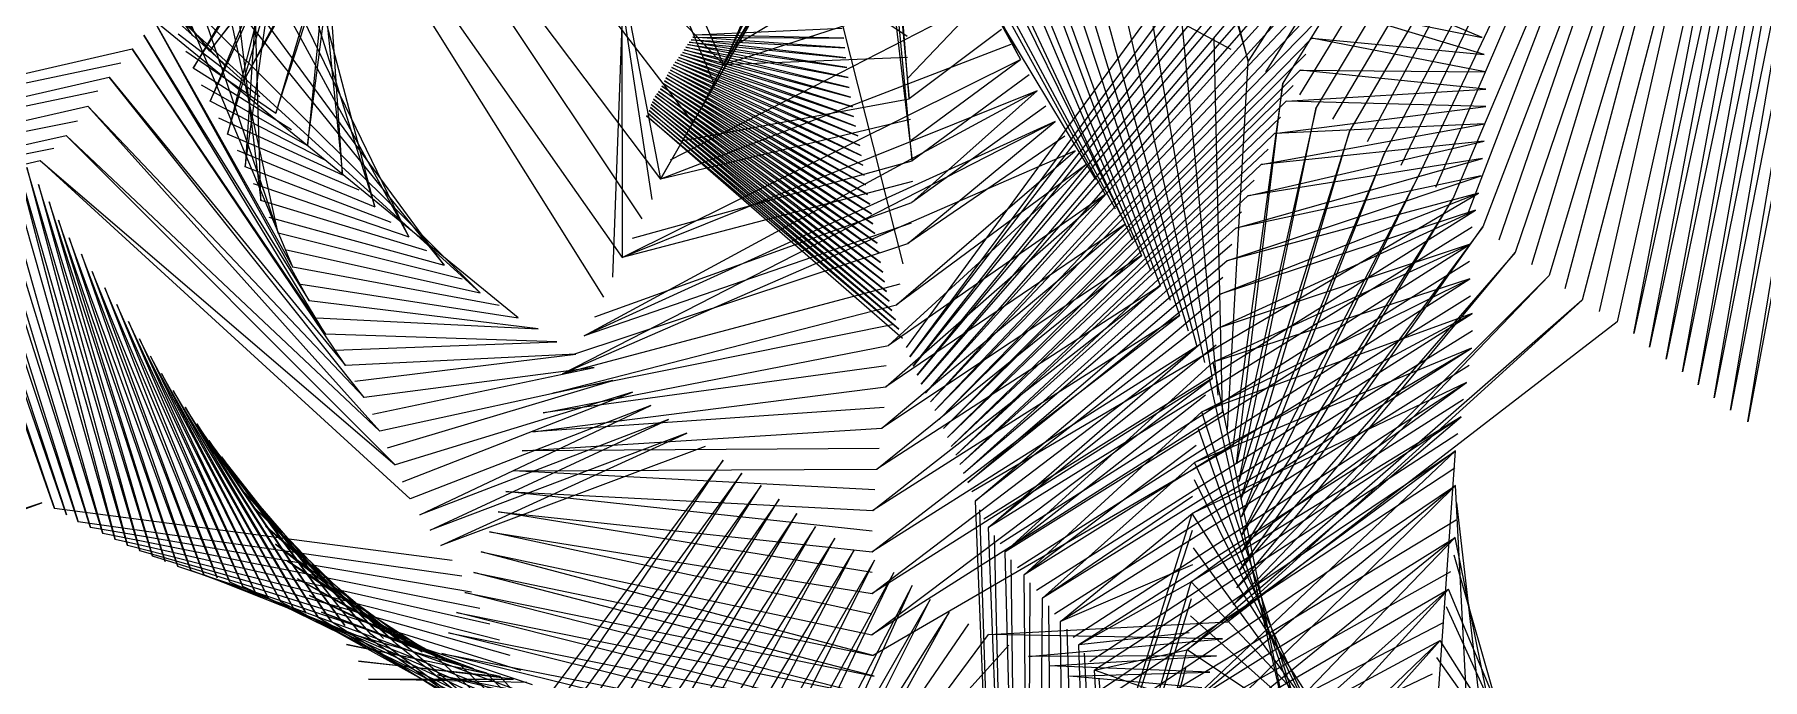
# Model space of a CAD drawing. Header units: metres. Extents: x -465 to 475, y -409 to 494.
# Drawn here: x 52.4 to 212, y -207.7 to -148.1 of the extents above; entities that cross this region are included whole.
import ezdxf

# ---------------------------------------------------------------- set-up
doc = ezdxf.new("R2010")
doc.units = ezdxf.units.M

msp = doc.modelspace()

# ---------------------------------------------------------------- linework, layer by layer
for p, q in [((164.49, -150.55, -606.22), (147.38, -85.57, -606.22)), ((143.94, -87.69, -606.22), (116.05, -150.89, -606.22)), ((145.87, -86.3, -606.22), (164.49, -150.55, -606.22)), ((114.22, -154.48, -606.22), (146.86, -88.95, -606.22)), ((90.91, -94.55, -606.22), (116.05, -150.89, -606.22)), ((115.21, -152.72, -606.22), (90.91, -94.55, -606.22)), ((98.48, -100.24, -606.22), (110.23, -161.47, -606.22)), ((109.46, -163.33, -606.22), (100.05, -101.32, -606.22)), ((106.6, -105.15, -606.22), (106.69, -168.7, -606.22)), ((105.83, -170.52, -606.22), (108.22, -106.15, -606.22)), ((190.36, -110.36, -606.22), (164.49, -150.55, -606.22)), ((166.11, -151.54, -606.22), (191.9, -110.75, -606.22)), ((193.45, -111.11, -606.22), (167.7, -152.59, -606.22)), ((169.25, -153.68, -606.22), (194.99, -111.54, -606.22)), ((79.72, -112.42, -606.22), (116.05, -150.89, -606.22)), ((133.02, -148.29, -606.22), (79.72, -112.42, -606.22)), ((113.2, -156.21, -606.22), (79.72, -112.42, -606.22)), ((132.64, -169.27, -606.22), (118.13, -111.77, -606.22)), ((196.52, -111.97, -606.22), (170.76, -154.84, -606.22)), ((172.32, -155.91, -606.22), (198.04, -112.42, -606.22)), ((199.57, -112.86, -606.22), (173.89, -156.98, -606.22)), ((175.51, -157.98, -606.22), (199.57, -112.86, -606.22)), ((68.59, -149.65, -606.22), (96.53, -114.05, -606.22)), ((68.92, -114.85, -606.22), (106.69, -168.7, -606.22)), ((105.01, -172.35, -606.22), (68.92, -114.85, -606.22)), ((74.37, -113.84, -606.22), (110.23, -161.47, -606.22)), ((108.54, -165.12, -606.22), (74.37, -113.84, -606.22)), ((201.1, -113.32, -606.22), (177.07, -159.07, -606.22)), ((178.62, -160.16, -606.22), (201.1, -113.32, -606.22)), ((202.58, -113.88, -606.22), (180.2, -161.21, -606.22)), ((181.82, -162.19, -606.22), (202.58, -113.88, -606.22)), ((204.03, -114.55, -606.22), (183.38, -163.28, -606.22)), ((184.82, -164.52, -606.22), (204.03, -114.55, -606.22)), ((95.09, -114.91, -606.22), (68.59, -149.65, -606.22)), ((150.43, -161.49, -606.22), (122.61, -115.28, -606.22)), ((205.48, -115.21, -606.22), (186.17, -165.85, -606.22)), ((187.65, -167.05, -606.22), (205.48, -115.21, -606.22)), ((206.9, -115.92, -606.22), (189.14, -168.22, -606.22)), ((190.67, -169.35, -606.22), (206.9, -115.92, -606.22)), ((71.74, -152.41, -606.22), (91.03, -117.86, -606.22)), ((208.35, -116.58, -606.22), (192.27, -170.37, -606.22)), ((193.77, -171.54, -606.22), (208.35, -116.58, -606.22)), ((209.76, -117.33, -606.22), (195.33, -172.62, -606.22)), ((196.92, -173.67, -606.22), (209.76, -117.33, -606.22)), ((89.66, -118.82, -606.22), (71.74, -152.41, -606.22)), ((127.03, -118.88, -606.22), (151.3, -162.89, -606.22)), ((211.13, -118.13, -606.22), (198.55, -174.63, -606.22)), ((200.11, -175.72, -606.22), (211.13, -118.13, -606.22)), ((212.51, -118.92, -606.22), (200.11, -175.72, -606.22)), ((201.55, -176.96, -606.22), (212.51, -118.92, -606.22)), ((152.25, -164.22, -606.22), (128.51, -120.06, -606.22)), ((213.84, -119.8, -606.22), (201.55, -176.96, -606.22)), ((203.07, -178.09, -606.22), (213.84, -119.8, -606.22)), ((215.12, -120.74, -606.22), (203.07, -178.09, -606.22)), ((204.59, -179.24, -606.22), (215.12, -120.74, -606.22)), ((67.07, -151.22, -606.22), (85.63, -121.81, -606.22)), ((74.71, -155.37, -606.22), (85.63, -121.81, -606.22)), ((131.71, -122.1, -606.22), (153.12, -165.61, -606.22)), ((216.39, -121.7, -606.22), (204.59, -179.24, -606.22)), ((206.04, -180.46, -606.22), (216.39, -121.7, -606.22)), ((217.71, -122.59, -606.22), (206.04, -180.46, -606.22)), ((207.52, -181.65, -606.22), (217.71, -122.59, -606.22)), ((83.09, -123.99, -606.22), (67.07, -151.22, -606.22)), ((84.37, -122.92, -606.22), (74.71, -155.37, -606.22)), ((116.05, -150.89, -606.22), (131.75, -124.2, -606.22)), ((153.85, -167.08, -606.22), (133.26, -123.2, -606.22)), ((219.05, -123.46, -606.22), (207.52, -181.65, -606.22)), ((209.04, -182.79, -606.22), (219.05, -123.46, -606.22)), ((220.38, -124.32, -606.22), (209.04, -182.79, -606.22)), ((210.61, -183.86, -606.22), (220.38, -124.32, -606.22)), ((68.66, -154.26, -606.22), (81.88, -125.15, -606.22)), ((77.65, -158.36, -606.22), (81.88, -125.15, -606.22)), ((110.23, -161.47, -606.22), (130.98, -125.39, -606.22)), ((130.42, -126.02, -606.22), (110.23, -161.47, -606.22)), ((131.15, -125.16, -606.22), (116.05, -150.89, -606.22)), ((130.62, -125.82, -606.22), (133.18, -154.03, -606.22)), ((133.18, -154.03, -606.22), (130.98, -125.39, -606.22)), ((143.47, -150.4, -606.22), (130.98, -125.39, -606.22)), ((132.93, -177, -606.22), (170.99, -125.01, -606.22)), ((136.39, -125.35, -606.22), (154.63, -168.52, -606.22)), ((221.66, -125.27, -606.22), (210.61, -183.86, -606.22)), ((80.76, -126.39, -606.22), (77.65, -158.36, -606.22)), ((129.59, -126.78, -606.22), (133.47, -159.77, -606.22)), ((130.23, -126.22, -606.22), (143.47, -150.4, -606.22)), ((133.47, -159.77, -606.22), (130.23, -126.22, -606.22)), ((133.24, -177.86, -606.22), (171.34, -126.54, -606.22)), ((155.51, -169.91, -606.22), (137.91, -126.49, -606.22)), ((79.72, -127.71, -606.22), (68.66, -154.26, -606.22)), ((70.25, -157.3, -606.22), (78.71, -129.05, -606.22)), ((80.86, -161.06, -606.22), (78.71, -129.05, -606.22)), ((171.54, -128.11, -606.22), (133.24, -177.86, -606.22)), ((140.71, -129.06, -606.22), (156.38, -171.3, -606.22)), ((77.75, -130.42, -606.22), (80.86, -161.06, -606.22)), ((162.91, -149.49, -606.22), (126.14, -129.66, -606.22)), ((133.57, -178.72, -606.22), (171.79, -129.66, -606.22)), ((157.31, -172.65, -606.22), (142.06, -130.39, -606.22)), ((76.74, -131.75, -606.22), (70.25, -157.3, -606.22)), ((171.9, -131.23, -606.22), (133.57, -178.72, -606.22)), ((71.89, -160.31, -606.22), (75.71, -133.06, -606.22)), ((83.85, -164, -606.22), (75.71, -133.06, -606.22)), ((133.93, -179.55, -606.22), (171.95, -132.81, -606.22)), ((144.66, -133.17, -606.22), (158.15, -174.06, -606.22)), ((73.53, -135.61, -606.22), (71.89, -160.31, -606.22)), ((74.58, -134.3, -606.22), (83.85, -164, -606.22)), ((171.97, -134.38, -606.22), (133.93, -179.55, -606.22)), ((87, -166.77, -606.22), (72.53, -136.95, -606.22)), ((73.34, -163.42, -606.22), (72.53, -136.95, -606.22)), ((134.3, -180.39, -606.22), (171.86, -135.95, -606.22)), ((158.97, -175.48, -606.22), (147.01, -136.15, -606.22)), ((71.48, -138.25, -606.22), (87, -166.77, -606.22)), ((117.04, -149.14, -606.22), (135.96, -137.72, -606.22)), ((171.77, -137.52, -606.22), (134.3, -180.39, -606.22)), ((70.43, -139.56, -606.22), (73.34, -163.42, -606.22)), ((134.71, -181.21, -606.22), (171.56, -139.08, -606.22)), ((149.38, -139.11, -606.22), (159.75, -176.92, -606.22)), ((67.06, -148.21, -606.22), (62.77, -141.89, -606.22)), ((90.27, -169.39, -606.22), (69.28, -140.77, -606.22)), ((74.94, -166.45, -606.22), (69.28, -140.77, -606.22)), ((171.46, -140.66, -606.22), (134.71, -181.21, -606.22)), ((160.5, -178.38, -606.22), (152.17, -141.69, -606.22)), ((54.27, -191.86, -606.22), (37.05, -143.01, -606.22)), ((63.64, -143.37, -606.22), (68.59, -149.65, -606.22)), ((66.98, -143.21, -606.22), (74.94, -166.45, -606.22)), ((68.15, -142.01, -606.22), (90.27, -169.39, -606.22)), ((139.16, -143.43, -606.22), (116.05, -150.89, -606.22)), ((135.15, -182.01, -606.22), (171.41, -142.23, -606.22)), ((186.11, -148.37, -606.22), (171.41, -142.23, -606.22)), ((38.18, -144.53, -606.22), (54.27, -191.86, -606.22)), ((70.11, -151.09, -606.22), (64.39, -144.91, -606.22)), ((93.59, -171.95, -606.22), (65.7, -144.29, -606.22)), ((76.29, -169.6, -606.22), (65.7, -144.29, -606.22)), ((111.14, -159.67, -606.22), (139.96, -144.86, -606.22)), ((133.08, -152.12, -606.22), (139.96, -144.86, -606.22)), ((171.29, -143.8, -606.22), (135.15, -182.01, -606.22)), ((155.14, -144.04, -606.22), (161.17, -179.88, -606.22)), ((55.38, -192.46, -606.22), (39.36, -146.01, -606.22)), ((63.46, -146.77, -606.22), (76.29, -169.6, -606.22)), ((97.1, -174.25, -606.22), (63.46, -146.77, -606.22)), ((77.78, -172.69, -606.22), (63.46, -146.77, -606.22)), ((64.53, -145.48, -606.22), (93.59, -171.95, -606.22)), ((65.13, -146.46, -606.22), (71.74, -152.41, -606.22)), ((135.57, -182.82, -606.22), (171.04, -145.36, -606.22)), ((161.71, -181.42, -606.22), (158.31, -146.14, -606.22)), ((171.04, -145.36, -606.22), (186.11, -148.37, -606.22)), ((186.29, -149.96, -606.22), (171.04, -145.36, -606.22)), ((40.58, -147.47, -606.22), (55.38, -192.46, -606.22)), ((62.51, -148.15, -606.22), (77.78, -172.69, -606.22)), ((79.3, -175.76, -606.22), (62.51, -148.15, -606.22)), ((73.24, -153.87, -606.22), (65.7, -148.08, -606.22)), ((113.23, -148.36, -606.22), (127.16, -148.43, -606.22)), ((127.26, -149.34, -606.22), (113.23, -148.36, -606.22)), ((113.4, -148.14, -606.22), (126.99, -147.53, -606.22)), ((127.16, -148.43, -606.22), (113.4, -148.14, -606.22)), ((141.7, -147.64, -606.22), (133.18, -154.03, -606.22)), ((170.77, -146.91, -606.22), (135.57, -182.82, -606.22)), ((8.56, -161.63, -606.22), (61.44, -149.43, -606.22)), ((56.46, -193.09, -606.22), (41.76, -148.95, -606.22)), ((61.44, -149.43, -606.22), (79.3, -175.76, -606.22)), ((81.15, -178.65, -606.22), (61.44, -149.43, -606.22)), ((66.39, -149.65, -606.22), (74.71, -155.37, -606.22)), ((142.59, -149.02, -606.22), (110.23, -161.47, -606.22)), ((112.28, -149.76, -606.22), (127.76, -153.88, -606.22)), ((127.95, -154.78, -606.22), (112.28, -149.76, -606.22)), ((112.42, -149.52, -606.22), (127.64, -152.98, -606.22)), ((127.76, -153.88, -606.22), (112.42, -149.52, -606.22)), ((112.57, -149.28, -606.22), (127.55, -152.07, -606.22)), ((127.64, -152.98, -606.22), (112.57, -149.28, -606.22)), ((112.72, -149.04, -606.22), (127.44, -151.16, -606.22)), ((127.55, -152.07, -606.22), (112.72, -149.04, -606.22)), ((112.88, -148.81, -606.22), (127.33, -150.25, -606.22)), ((127.44, -151.16, -606.22), (112.88, -148.81, -606.22)), ((113.05, -148.58, -606.22), (127.26, -149.34, -606.22)), ((127.33, -150.25, -606.22), (113.05, -148.58, -606.22)), ((135.97, -183.64, -606.22), (170.36, -148.43, -606.22)), ((169.83, -149.91, -606.22), (135.97, -183.64, -606.22)), ((161.33, -148.44, -606.22), (162.1, -183.02, -606.22)), ((170.36, -148.43, -606.22), (186.29, -149.96, -606.22)), ((186.37, -151.56, -606.22), (170.36, -148.43, -606.22)), ((60.4, -150.75, -606.22), (8.56, -161.63, -606.22)), ((43.05, -150.34, -606.22), (56.46, -193.09, -606.22)), ((76.15, -156.9, -606.22), (67.07, -151.22, -606.22)), ((106.69, -168.7, -606.22), (143.47, -150.4, -606.22)), ((111.14, -151.38, -606.22), (128.9, -160.17, -606.22)), ((129.02, -161.08, -606.22), (111.14, -151.38, -606.22)), ((111.29, -151.14, -606.22), (128.77, -159.27, -606.22)), ((128.9, -160.17, -606.22), (111.29, -151.14, -606.22)), ((111.44, -150.9, -606.22), (128.64, -158.36, -606.22)), ((128.77, -159.27, -606.22), (111.44, -150.9, -606.22)), ((111.59, -150.66, -606.22), (128.45, -157.47, -606.22)), ((128.64, -158.36, -606.22), (111.59, -150.66, -606.22)), ((111.76, -150.43, -606.22), (128.24, -156.58, -606.22)), ((128.45, -157.47, -606.22), (111.76, -150.43, -606.22)), ((111.93, -150.21, -606.22), (128.06, -155.68, -606.22)), ((128.24, -156.58, -606.22), (111.93, -150.21, -606.22)), ((112.11, -149.99, -606.22), (127.95, -154.78, -606.22)), ((128.06, -155.68, -606.22), (112.11, -149.99, -606.22)), ((133.03, -150.21, -606.22), (116.05, -150.89, -606.22)), ((133.36, -157.86, -606.22), (143.47, -150.4, -606.22)), ((136.36, -184.47, -606.22), (169.29, -151.39, -606.22)), ((162.57, -184.59, -606.22), (164.49, -150.55, -606.22)), ((169.29, -151.39, -606.22), (186.37, -151.56, -606.22)), ((186.44, -153.16, -606.22), (169.29, -151.39, -606.22)), ((10.42, -163.33, -606.22), (59.33, -152.03, -606.22)), ((57.61, -193.62, -606.22), (44.24, -151.82, -606.22)), ((59.33, -152.03, -606.22), (81.15, -178.65, -606.22)), ((82.87, -181.62, -606.22), (59.33, -152.03, -606.22)), ((67.83, -152.76, -606.22), (77.65, -158.36, -606.22)), ((110.22, -153.12, -606.22), (130.01, -166.47, -606.22)), ((130.23, -167.36, -606.22), (110.22, -153.12, -606.22)), ((110.35, -152.87, -606.22), (129.85, -165.57, -606.22)), ((130.01, -166.47, -606.22), (110.35, -152.87, -606.22)), ((110.48, -152.62, -606.22), (129.71, -164.67, -606.22)), ((129.85, -165.57, -606.22), (110.48, -152.62, -606.22)), ((110.61, -152.37, -606.22), (129.56, -163.76, -606.22)), ((129.71, -164.67, -606.22), (110.61, -152.37, -606.22)), ((110.72, -152.11, -606.22), (129.34, -162.88, -606.22)), ((129.56, -163.76, -606.22), (110.72, -152.11, -606.22)), ((110.86, -151.86, -606.22), (129.17, -161.98, -606.22)), ((129.34, -162.88, -606.22), (110.86, -151.86, -606.22)), ((111, -151.62, -606.22), (129.02, -161.08, -606.22)), ((129.17, -161.98, -606.22), (111, -151.62, -606.22)), ((144.26, -151.84, -606.22), (133.47, -159.77, -606.22)), ((168.64, -152.82, -606.22), (136.36, -184.47, -606.22)), ((167.7, -152.59, -606.22), (163.06, -186.15, -606.22)), ((163.4, -187.76, -606.22), (167.7, -152.59, -606.22)), ((58.28, -153.33, -606.22), (10.42, -163.33, -606.22)), ((12.35, -164.94, -606.22), (57.35, -154.73, -606.22)), ((45.41, -153.31, -606.22), (57.61, -193.62, -606.22)), ((58.74, -194.17, -606.22), (46.65, -154.75, -606.22)), ((57.35, -154.73, -606.22), (82.87, -181.62, -606.22)), ((84.31, -184.73, -606.22), (57.35, -154.73, -606.22)), ((79.28, -159.69, -606.22), (68.66, -154.26, -606.22)), ((103.19, -175.94, -606.22), (145.01, -153.3, -606.22)), ((145.01, -153.3, -606.22), (106.69, -168.7, -606.22)), ((109.38, -154.58, -606.22), (131.1, -171.84, -606.22)), ((131.33, -172.72, -606.22), (109.38, -154.58, -606.22)), ((109.48, -154.32, -606.22), (130.92, -170.95, -606.22)), ((131.1, -171.84, -606.22), (109.48, -154.32, -606.22)), ((109.59, -154.06, -606.22), (130.75, -170.05, -606.22)), ((130.92, -170.95, -606.22), (109.59, -154.06, -606.22)), ((109.73, -153.81, -606.22), (130.54, -169.16, -606.22)), ((130.75, -170.05, -606.22), (109.73, -153.81, -606.22)), ((109.89, -153.58, -606.22), (130.41, -168.25, -606.22)), ((130.54, -169.16, -606.22), (109.89, -153.58, -606.22)), ((110.06, -153.35, -606.22), (130.23, -167.36, -606.22)), ((130.41, -168.25, -606.22), (110.06, -153.35, -606.22)), ((112.14, -157.92, -606.22), (133.18, -154.03, -606.22)), ((133.44, -163.6, -606.22), (145.01, -153.3, -606.22)), ((145.8, -154.73, -606.22), (133.44, -163.6, -606.22)), ((136.74, -185.3, -606.22), (168, -154.26, -606.22)), ((168, -154.26, -606.22), (186.44, -153.16, -606.22)), ((186.42, -154.76, -606.22), (168, -154.26, -606.22)), ((56.39, -156.1, -606.22), (12.35, -164.94, -606.22)), ((47.99, -156.09, -606.22), (58.74, -194.17, -606.22)), ((69.42, -155.8, -606.22), (80.86, -161.06, -606.22)), ((101.19, -179.43, -606.22), (146.66, -156.13, -606.22)), ((146.66, -156.13, -606.22), (103.19, -175.94, -606.22)), ((108.93, -155.62, -606.22), (132.24, -175.31, -606.22)), ((132.58, -176.16, -606.22), (108.93, -155.62, -606.22)), ((109.06, -155.36, -606.22), (131.93, -174.45, -606.22)), ((132.24, -175.31, -606.22), (109.06, -155.36, -606.22)), ((109.19, -155.11, -606.22), (131.6, -173.6, -606.22)), ((131.93, -174.45, -606.22), (109.19, -155.11, -606.22)), ((109.3, -154.85, -606.22), (131.33, -172.72, -606.22)), ((131.6, -173.6, -606.22), (109.3, -154.85, -606.22)), ((133.32, -155.94, -606.22), (110.23, -161.47, -606.22)), ((133.08, -167.41, -606.22), (146.66, -156.13, -606.22)), ((167.47, -155.74, -606.22), (136.74, -185.3, -606.22)), ((170.76, -154.84, -606.22), (163.4, -187.76, -606.22)), ((163.64, -189.38, -606.22), (170.76, -154.84, -606.22)), ((166.93, -157.23, -606.22), (186.42, -154.76, -606.22)), ((14.23, -166.62, -606.22), (55.36, -157.42, -606.22)), ((59.87, -194.72, -606.22), (49.29, -157.46, -606.22)), ((55.36, -157.42, -606.22), (84.31, -184.73, -606.22)), ((85.73, -187.85, -606.22), (55.36, -157.42, -606.22)), ((82.42, -162.47, -606.22), (70.25, -157.3, -606.22)), ((147.56, -157.5, -606.22), (133.08, -167.41, -606.22)), ((137.08, -186.15, -606.22), (166.93, -157.23, -606.22)), ((173.89, -156.98, -606.22), (163.64, -189.38, -606.22)), ((163.82, -191.01, -606.22), (173.89, -156.98, -606.22)), ((165.69, -160.12, -606.22), (186.31, -156.36, -606.22)), ((186.31, -156.36, -606.22), (166.93, -157.23, -606.22)), ((54.21, -158.64, -606.22), (14.23, -166.62, -606.22)), ((50.53, -158.9, -606.22), (59.87, -194.72, -606.22)), ((61.01, -195.28, -606.22), (50.53, -158.9, -606.22)), ((71.13, -158.77, -606.22), (83.85, -164, -606.22)), ((148.51, -158.84, -606.22), (101.19, -179.43, -606.22)), ((132.02, -173.05, -606.22), (148.51, -158.84, -606.22)), ((166.35, -158.69, -606.22), (137.08, -186.15, -606.22)), ((177.07, -159.07, -606.22), (163.82, -191.01, -606.22)), ((163.89, -192.65, -606.22), (177.07, -159.07, -606.22)), ((164.45, -163.01, -606.22), (186.28, -157.96, -606.22)), ((186.28, -157.96, -606.22), (165.69, -160.12, -606.22)), ((16.09, -168.32, -606.22), (52.96, -159.74, -606.22)), ((51.72, -160.38, -606.22), (61.01, -195.28, -606.22)), ((62.16, -195.79, -606.22), (51.72, -160.38, -606.22)), ((52.96, -159.74, -606.22), (85.73, -187.85, -606.22)), ((87.13, -190.98, -606.22), (52.96, -159.74, -606.22)), ((85.37, -165.45, -606.22), (71.89, -160.31, -606.22)), ((107.64, -166.92, -606.22), (133.47, -159.77, -606.22)), ((131.29, -176.81, -606.22), (149.51, -160.14, -606.22)), ((149.51, -160.14, -606.22), (132.02, -173.05, -606.22)), ((137.5, -186.96, -606.22), (165.69, -160.12, -606.22)), ((163.36, -165.97, -606.22), (186.12, -159.56, -606.22)), ((186.12, -159.56, -606.22), (164.45, -163.01, -606.22)), ((52.79, -161.94, -606.22), (62.16, -195.79, -606.22)), ((63.32, -196.28, -606.22), (52.79, -161.94, -606.22)), ((72.61, -161.87, -606.22), (87, -166.77, -606.22)), ((133.49, -161.68, -606.22), (106.69, -168.7, -606.22)), ((165.04, -161.55, -606.22), (137.5, -186.96, -606.22)), ((162.52, -169, -606.22), (186.01, -161.15, -606.22)), ((186.01, -161.15, -606.22), (163.36, -165.97, -606.22)), ((180.2, -161.21, -606.22), (163.89, -192.65, -606.22)), ((163.9, -194.29, -606.22), (180.2, -161.21, -606.22)), ((53.8, -163.55, -606.22), (63.32, -196.28, -606.22)), ((64.49, -196.76, -606.22), (53.8, -163.55, -606.22)), ((88.64, -168.08, -606.22), (73.34, -163.42, -606.22)), ((104.16, -174.18, -606.22), (133.44, -163.6, -606.22)), ((131.02, -180.62, -606.22), (151.3, -162.89, -606.22)), ((151.3, -162.89, -606.22), (131.29, -176.81, -606.22)), ((137.86, -187.8, -606.22), (164.45, -163.01, -606.22)), ((138.99, -190.3, -606.22), (185.77, -162.74, -606.22)), ((140.07, -192.82, -606.22), (185.47, -164.31, -606.22)), ((161.73, -175.23, -606.22), (185.47, -164.31, -606.22)), ((161.92, -172.09, -606.22), (185.77, -162.74, -606.22)), ((185.47, -164.31, -606.22), (161.92, -172.09, -606.22)), ((185.77, -162.74, -606.22), (162.52, -169, -606.22)), ((163.87, -195.93, -606.22), (183.38, -163.28, -606.22)), ((183.38, -163.28, -606.22), (163.9, -194.29, -606.22)), ((54.64, -165.25, -606.22), (64.49, -196.76, -606.22)), ((65.66, -197.22, -606.22), (54.64, -165.25, -606.22)), ((74.08, -164.97, -606.22), (90.27, -169.39, -606.22)), ((133.36, -165.51, -606.22), (103.19, -175.94, -606.22)), ((130.67, -184.44, -606.22), (153.12, -165.61, -606.22)), ((153.12, -165.61, -606.22), (131.02, -180.62, -606.22)), ((163.88, -164.48, -606.22), (137.86, -187.8, -606.22)), ((185.16, -165.88, -606.22), (140.52, -193.61, -606.22)), ((163.7, -197.56, -606.22), (186.17, -165.85, -606.22)), ((186.17, -165.85, -606.22), (163.87, -195.93, -606.22)), ((55.63, -166.87, -606.22), (65.66, -197.22, -606.22)), ((66.87, -197.58, -606.22), (55.63, -166.87, -606.22)), ((91.92, -170.69, -606.22), (74.94, -166.45, -606.22)), ((102.13, -177.65, -606.22), (133.08, -167.41, -606.22)), ((138.22, -188.64, -606.22), (163.36, -165.97, -606.22)), ((162.98, -167.5, -606.22), (138.22, -188.64, -606.22)), ((141.58, -195.1, -606.22), (184.98, -167.47, -606.22)), ((161.26, -178.35, -606.22), (184.98, -167.47, -606.22)), ((184.98, -167.47, -606.22), (161.73, -175.23, -606.22)), ((56.77, -168.38, -606.22), (66.87, -197.58, -606.22)), ((68.06, -197.98, -606.22), (56.77, -168.38, -606.22)), ((75.69, -167.99, -606.22), (93.59, -171.95, -606.22)), ((130.2, -188.24, -606.22), (154.63, -168.52, -606.22)), ((154.63, -168.52, -606.22), (130.67, -184.44, -606.22)), ((138.61, -189.47, -606.22), (162.52, -169, -606.22)), ((184.93, -169.07, -606.22), (142.05, -195.88, -606.22)), ((163.45, -199.18, -606.22), (189.14, -168.22, -606.22)), ((189.14, -168.22, -606.22), (163.7, -197.56, -606.22)), ((57.77, -169.99, -606.22), (68.06, -197.98, -606.22)), ((69.29, -198.26, -606.22), (57.77, -169.99, -606.22)), ((95.33, -173.14, -606.22), (76.29, -169.6, -606.22)), ((162.14, -170.53, -606.22), (138.61, -189.47, -606.22)), ((143.18, -197.32, -606.22), (184.96, -170.67, -606.22)), ((160.2, -182.95, -606.22), (184.96, -170.67, -606.22)), ((184.96, -170.67, -606.22), (161.26, -178.35, -606.22)), ((163.09, -200.78, -606.22), (192.27, -170.37, -606.22)), ((192.27, -170.37, -606.22), (163.45, -199.18, -606.22)), ((58.92, -171.5, -606.22), (69.29, -198.26, -606.22)), ((70.48, -198.66, -606.22), (58.92, -171.5, -606.22)), ((77.03, -171.15, -606.22), (97.1, -174.25, -606.22)), ((132.32, -171.16, -606.22), (101.19, -179.43, -606.22)), ((129.84, -192.05, -606.22), (156.38, -171.3, -606.22)), ((156.38, -171.3, -606.22), (130.2, -188.24, -606.22)), ((139.31, -191.15, -606.22), (161.92, -172.09, -606.22)), ((185.02, -172.27, -606.22), (143.8, -197.99, -606.22)), ((60.03, -173.04, -606.22), (70.48, -198.66, -606.22)), ((71.67, -199.08, -606.22), (60.03, -173.04, -606.22)), ((98.93, -175.28, -606.22), (77.78, -172.69, -606.22)), ((100.28, -181.23, -606.22), (132.02, -173.05, -606.22)), ((161.76, -173.66, -606.22), (139.31, -191.15, -606.22)), ((144.94, -199.42, -606.22), (185.16, -173.87, -606.22)), ((159.53, -187.62, -606.22), (185.16, -173.87, -606.22)), ((185.16, -173.87, -606.22), (160.2, -182.95, -606.22)), ((162.61, -202.35, -606.22), (195.33, -172.62, -606.22)), ((195.33, -172.62, -606.22), (163.09, -200.78, -606.22)), ((61.1, -174.6, -606.22), (71.67, -199.08, -606.22)), ((72.82, -199.6, -606.22), (61.1, -174.6, -606.22)), ((78.49, -174.25, -606.22), (98.93, -175.28, -606.22)), ((131.61, -174.92, -606.22), (100.28, -181.23, -606.22)), ((129.76, -195.88, -606.22), (158.15, -174.06, -606.22)), ((158.15, -174.06, -606.22), (129.84, -192.05, -606.22)), ((140.52, -193.61, -606.22), (161.73, -175.23, -606.22)), ((185.19, -175.47, -606.22), (145.49, -200.15, -606.22)), ((198.55, -174.63, -606.22), (162.61, -202.35, -606.22)), ((62.11, -176.21, -606.22), (72.82, -199.6, -606.22)), ((73.98, -200.08, -606.22), (62.11, -176.21, -606.22)), ((100.65, -176.48, -606.22), (79.3, -175.76, -606.22)), ((80.16, -177.25, -606.22), (100.65, -176.48, -606.22)), ((99.39, -183.03, -606.22), (131.29, -176.81, -606.22)), ((159.75, -176.92, -606.22), (129.76, -195.88, -606.22)), ((129.78, -199.71, -606.22), (159.75, -176.92, -606.22)), ((161.54, -176.8, -606.22), (140.52, -193.61, -606.22)), ((146.6, -201.6, -606.22), (185.11, -177.07, -606.22)), ((159.33, -192.34, -606.22), (185.11, -177.07, -606.22)), ((185.11, -177.07, -606.22), (159.53, -187.62, -606.22)), ((63.13, -177.8, -606.22), (73.98, -200.08, -606.22)), ((75.17, -200.5, -606.22), (63.13, -177.8, -606.22)), ((102.41, -177.62, -606.22), (81.15, -178.65, -606.22)), ((82.02, -180.12, -606.22), (102.41, -177.62, -606.22)), ((142.05, -195.88, -606.22), (161.26, -178.35, -606.22)), ((184.9, -178.66, -606.22), (147.17, -202.31, -606.22)), ((169.1, -216.42, -606.22), (161.26, -178.35, -606.22)), ((64.17, -179.39, -606.22), (75.17, -200.5, -606.22)), ((76.32, -201.03, -606.22), (64.17, -179.39, -606.22)), ((104.12, -178.84, -606.22), (82.87, -181.62, -606.22)), ((83.65, -183.15, -606.22), (104.12, -178.84, -606.22)), ((105.84, -180.04, -606.22), (84.31, -184.73, -606.22)), ((85.03, -186.28, -606.22), (105.84, -180.04, -606.22)), ((131.08, -178.71, -606.22), (99.39, -183.03, -606.22)), ((129.73, -203.54, -606.22), (161.17, -179.88, -606.22)), ((161.17, -179.88, -606.22), (129.78, -199.71, -606.22)), ((148.32, -203.74, -606.22), (184.66, -180.24, -606.22)), ((159.23, -198.63, -606.22), (184.66, -180.24, -606.22)), ((184.66, -180.24, -606.22), (159.33, -192.34, -606.22)), ((160.89, -179.88, -606.22), (169.1, -216.42, -606.22)), ((65.22, -180.97, -606.22), (76.32, -201.03, -606.22)), ((77.49, -201.5, -606.22), (65.22, -180.97, -606.22)), ((107.64, -181.12, -606.22), (85.73, -187.85, -606.22)), ((86.41, -189.42, -606.22), (107.64, -181.12, -606.22)), ((98.43, -184.8, -606.22), (131.02, -180.62, -606.22)), ((160.56, -181.42, -606.22), (142.05, -195.88, -606.22)), ((184.37, -181.82, -606.22), (148.87, -204.47, -606.22)), ((66.33, -182.51, -606.22), (77.49, -201.5, -606.22)), ((78.66, -201.95, -606.22), (66.33, -182.51, -606.22)), ((109.34, -182.35, -606.22), (87.13, -190.98, -606.22)), ((88, -192.46, -606.22), (109.34, -182.35, -606.22)), ((130.88, -182.53, -606.22), (98.43, -184.8, -606.22)), ((162.1, -183.02, -606.22), (129.73, -203.54, -606.22)), ((143.8, -197.99, -606.22), (160.2, -182.95, -606.22)), ((149.86, -206, -606.22), (184.16, -183.4, -606.22)), ((158.87, -204.92, -606.22), (184.16, -183.4, -606.22)), ((184.16, -183.4, -606.22), (159.23, -198.63, -606.22)), ((171.16, -216.83, -606.22), (160.2, -182.95, -606.22)), ((67.43, -184.05, -606.22), (78.66, -201.95, -606.22)), ((79.86, -202.34, -606.22), (67.43, -184.05, -606.22)), ((110.98, -183.65, -606.22), (88, -192.46, -606.22)), ((88.96, -193.88, -606.22), (110.98, -183.65, -606.22)), ((112.65, -184.92, -606.22), (88.96, -193.88, -606.22)), ((89.95, -195.28, -606.22), (112.65, -184.92, -606.22)), ((97.45, -186.56, -606.22), (130.67, -184.44, -606.22)), ((183.85, -184.97, -606.22), (150.29, -206.81, -606.22)), ((159.87, -184.49, -606.22), (171.16, -216.83, -606.22)), ((68.54, -185.59, -606.22), (79.86, -202.34, -606.22)), ((81.08, -202.66, -606.22), (68.54, -185.59, -606.22)), ((114.35, -186.16, -606.22), (89.95, -195.28, -606.22)), ((130.41, -186.33, -606.22), (97.45, -186.56, -606.22)), ((163.06, -186.15, -606.22), (129.88, -205.44, -606.22)), ((159.69, -186.06, -606.22), (143.8, -197.99, -606.22)), ((151.03, -208.48, -606.22), (183.64, -186.56, -606.22)), ((157.73, -211.09, -606.22), (183.64, -186.56, -606.22)), ((183.64, -186.56, -606.22), (158.87, -204.92, -606.22)), ((181.33, -219.25, -606.22), (183.64, -186.56, -606.22)), ((69.69, -187.1, -606.22), (81.08, -202.66, -606.22)), ((82.26, -203.1, -606.22), (69.69, -187.1, -606.22)), ((96.63, -188.4, -606.22), (130.2, -188.24, -606.22)), ((116.02, -187.42, -606.22), (100.34, -208.51, -606.22)), ((101.56, -208.84, -606.22), (116.02, -187.42, -606.22)), ((145.49, -200.15, -606.22), (159.53, -187.62, -606.22)), ((183.56, -188.16, -606.22), (151.4, -209.31, -606.22)), ((173.24, -217.05, -606.22), (159.53, -187.62, -606.22)), ((70.71, -188.7, -606.22), (82.26, -203.1, -606.22)), ((83.47, -203.48, -606.22), (70.71, -188.7, -606.22)), ((130.01, -190.14, -606.22), (96.63, -188.4, -606.22)), ((117.74, -188.62, -606.22), (102.77, -209.21, -606.22)), ((103.97, -209.59, -606.22), (117.74, -188.62, -606.22)), ((119.51, -189.75, -606.22), (105.18, -209.93, -606.22)), ((106.4, -210.25, -606.22), (119.51, -189.75, -606.22)), ((152.06, -211.02, -606.22), (183.63, -189.76, -606.22)), ((155.84, -217.1, -606.22), (183.63, -189.76, -606.22)), ((183.63, -189.76, -606.22), (157.73, -211.09, -606.22)), ((159.51, -189.2, -606.22), (173.24, -217.05, -606.22)), ((185.26, -220.71, -606.22), (183.63, -189.76, -606.22)), ((9.09, -207.17, -606.22), (53.11, -191.36, -606.22)), ((53.11, -191.36, -606.22), (9.76, -205.64, -606.22)), ((71.74, -190.29, -606.22), (83.47, -203.48, -606.22)), ((84.66, -203.87, -606.22), (71.74, -190.29, -606.22)), ((95.95, -190.3, -606.22), (129.84, -192.05, -606.22)), ((129.76, -193.96, -606.22), (95.95, -190.3, -606.22)), ((121.19, -191.01, -606.22), (107.61, -210.59, -606.22)), ((108.82, -210.95, -606.22), (121.19, -191.01, -606.22)), ((140.9, -230.41, -606.22), (139.31, -191.15, -606.22)), ((159.35, -190.76, -606.22), (145.49, -200.15, -606.22)), ((183.73, -191.36, -606.22), (187.19, -221.53, -606.22)), ((90.98, -196.66, -606.22), (54.27, -191.86, -606.22)), ((72.79, -191.86, -606.22), (84.66, -203.87, -606.22)), ((85.82, -204.36, -606.22), (72.79, -191.86, -606.22)), ((95.23, -192.17, -606.22), (129.76, -195.88, -606.22)), ((129.76, -197.79, -606.22), (95.23, -192.17, -606.22)), ((122.81, -192.33, -606.22), (110.01, -211.36, -606.22)), ((111.18, -211.84, -606.22), (122.81, -192.33, -606.22)), ((139.69, -191.98, -606.22), (140.9, -230.41, -606.22)), ((146.38, -233.5, -606.22), (159.33, -192.34, -606.22)), ((147.17, -202.31, -606.22), (159.33, -192.34, -606.22)), ((183.71, -192.96, -606.22), (152.4, -211.86, -606.22)), ((175.31, -217.44, -606.22), (159.33, -192.34, -606.22)), ((91.88, -198.12, -606.22), (56.46, -193.09, -606.22)), ((92.77, -199.58, -606.22), (57.61, -193.62, -606.22)), ((93.56, -201.1, -606.22), (58.74, -194.17, -606.22)), ((73.77, -193.49, -606.22), (85.82, -204.36, -606.22)), ((87.01, -204.79, -606.22), (73.77, -193.49, -606.22)), ((94.45, -194.03, -606.22), (129.78, -199.71, -606.22)), ((129.73, -201.62, -606.22), (94.45, -194.03, -606.22)), ((124.54, -193.53, -606.22), (112.36, -212.28, -606.22)), ((113.56, -212.66, -606.22), (124.54, -193.53, -606.22)), ((126.33, -194.62, -606.22), (114.75, -213.06, -606.22)), ((115.94, -213.49, -606.22), (126.33, -194.62, -606.22)), ((141.93, -231.14, -606.22), (140.52, -193.61, -606.22)), ((141.05, -194.36, -606.22), (141.93, -231.14, -606.22)), ((159.32, -193.91, -606.22), (146.38, -233.5, -606.22)), ((152.96, -213.61, -606.22), (183.61, -194.56, -606.22)), ((154.42, -224.84, -606.22), (183.61, -194.56, -606.22)), ((183.61, -194.56, -606.22), (155.84, -217.1, -606.22)), ((189.19, -222.16, -606.22), (183.61, -194.56, -606.22)), ((94.47, -202.55, -606.22), (59.87, -194.72, -606.22)), ((95.35, -204.03, -606.22), (61.01, -195.28, -606.22)), ((96.34, -205.43, -606.22), (62.16, -195.79, -606.22)), ((74.69, -195.15, -606.22), (87.01, -204.79, -606.22)), ((88.22, -205.12, -606.22), (74.69, -195.15, -606.22)), ((93.66, -195.88, -606.22), (129.73, -203.54, -606.22)), ((129.88, -205.44, -606.22), (93.66, -195.88, -606.22)), ((128.12, -195.7, -606.22), (117.08, -214.03, -606.22)), ((118.22, -214.55, -606.22), (128.12, -195.7, -606.22)), ((143, -231.81, -606.22), (142.05, -195.88, -606.22)), ((159.41, -195.49, -606.22), (175.31, -217.44, -606.22)), ((183.47, -196.15, -606.22), (191.15, -222.91, -606.22)), ((97.33, -206.83, -606.22), (63.32, -196.28, -606.22)), ((98.42, -208.15, -606.22), (65.66, -197.22, -606.22)), ((99.42, -209.55, -606.22), (66.87, -197.58, -606.22)), ((75.77, -196.71, -606.22), (88.22, -205.12, -606.22)), ((89.42, -205.52, -606.22), (75.77, -196.71, -606.22)), ((92.99, -197.78, -606.22), (129.88, -205.44, -606.22)), ((129.96, -207.36, -606.22), (92.99, -197.78, -606.22)), ((130, -196.65, -606.22), (119.32, -215.18, -606.22)), ((120.43, -215.77, -606.22), (130, -196.65, -606.22)), ((131.77, -197.77, -606.22), (121.49, -216.45, -606.22)), ((122.48, -217.23, -606.22), (131.77, -197.77, -606.22)), ((142.59, -196.62, -606.22), (143, -231.81, -606.22)), ((159.35, -197.06, -606.22), (147.17, -202.31, -606.22)), ((183.18, -197.73, -606.22), (153.26, -214.47, -606.22)), ((100.51, -210.87, -606.22), (68.06, -197.98, -606.22)), ((101.62, -212.18, -606.22), (70.48, -198.66, -606.22)), ((102.77, -213.45, -606.22), (71.67, -199.08, -606.22)), ((76.72, -198.35, -606.22), (89.42, -205.52, -606.22)), ((90.59, -205.98, -606.22), (76.72, -198.35, -606.22)), ((133.48, -198.99, -606.22), (123.55, -217.91, -606.22)), ((124.55, -218.66, -606.22), (133.48, -198.99, -606.22)), ((144.12, -232.39, -606.22), (143.8, -197.99, -606.22)), ((144.34, -198.73, -606.22), (144.12, -232.39, -606.22)), ((148.63, -234.63, -606.22), (159.23, -198.63, -606.22)), ((148.87, -204.47, -606.22), (159.23, -198.63, -606.22)), ((153.92, -216.17, -606.22), (182.98, -199.32, -606.22)), ((154.02, -231.13, -606.22), (182.98, -199.32, -606.22)), ((182.98, -199.32, -606.22), (154.42, -224.84, -606.22)), ((177.34, -217.93, -606.22), (159.23, -198.63, -606.22)), ((193.13, -223.61, -606.22), (182.98, -199.32, -606.22)), ((103.89, -214.75, -606.22), (72.82, -199.6, -606.22)), ((104.92, -216.12, -606.22), (75.17, -200.5, -606.22)), ((77.81, -199.9, -606.22), (90.59, -205.98, -606.22)), ((91.79, -206.36, -606.22), (77.81, -199.9, -606.22)), ((92.16, -199.62, -606.22), (129.96, -207.36, -606.22)), ((130.06, -209.27, -606.22), (92.16, -199.62, -606.22)), ((135.14, -200.26, -606.22), (124.55, -218.66, -606.22)), ((125.54, -219.44, -606.22), (135.14, -200.26, -606.22)), ((145.23, -232.98, -606.22), (145.49, -200.15, -606.22)), ((146.06, -200.86, -606.22), (146.38, -233.5, -606.22)), ((159.24, -200.21, -606.22), (148.63, -234.63, -606.22)), ((182.78, -200.91, -606.22), (193.13, -223.61, -606.22)), ((105.98, -217.47, -606.22), (76.32, -201.03, -606.22)), ((107.04, -218.82, -606.22), (78.66, -201.95, -606.22)), ((78.93, -201.43, -606.22), (91.79, -206.36, -606.22)), ((93.01, -206.67, -606.22), (78.93, -201.43, -606.22)), ((108.01, -220.24, -606.22), (79.86, -202.34, -606.22)), ((91.39, -201.47, -606.22), (130.06, -209.27, -606.22)), ((130.02, -211.18, -606.22), (91.39, -201.47, -606.22)), ((136.88, -201.44, -606.22), (125.54, -219.44, -606.22)), ((126.6, -220.12, -606.22), (136.88, -201.44, -606.22)), ((138.68, -202.52, -606.22), (126.6, -220.12, -606.22)), ((140.53, -203.5, -606.22), (162.61, -202.35, -606.22)), ((147.5, -234.06, -606.22), (147.17, -202.31, -606.22)), ((182.43, -202.47, -606.22), (154.29, -217.01, -606.22)), ((159.16, -201.78, -606.22), (177.34, -217.93, -606.22)), ((80.03, -202.97, -606.22), (93.01, -206.67, -606.22)), ((94.21, -207.06, -606.22), (80.03, -202.97, -606.22)), ((108.86, -221.72, -606.22), (82.26, -203.1, -606.22)), ((109.85, -223.13, -606.22), (83.47, -203.48, -606.22)), ((90.66, -203.35, -606.22), (130.02, -211.18, -606.22)), ((129.9, -213.1, -606.22), (90.66, -203.35, -606.22)), ((127.66, -220.81, -606.22), (140.53, -203.5, -606.22)), ((162.12, -203.91, -606.22), (140.53, -203.5, -606.22)), ((144.2, -205.53, -606.22), (162.12, -203.91, -606.22)), ((147.76, -203.01, -606.22), (148.63, -234.63, -606.22)), ((159.04, -203.35, -606.22), (148.87, -204.47, -606.22)), ((152.56, -237.24, -606.22), (182.21, -204.05, -606.22)), ((182.21, -204.05, -606.22), (154.02, -231.13, -606.22)), ((155.02, -218.68, -606.22), (182.21, -204.05, -606.22)), ((195.11, -224.3, -606.22), (182.21, -204.05, -606.22)), ((81.25, -204.42, -606.22), (94.21, -207.06, -606.22)), ((95.43, -207.37, -606.22), (81.25, -204.42, -606.22)), ((110.93, -224.45, -606.22), (85.82, -204.36, -606.22)), ((112.01, -225.79, -606.22), (87.01, -204.79, -606.22)), ((113.2, -227.03, -606.22), (89.42, -205.52, -606.22)), ((90.05, -205.27, -606.22), (129.9, -213.1, -606.22)), ((129.73, -215, -606.22), (90.05, -205.27, -606.22)), ((142.38, -204.5, -606.22), (127.66, -220.81, -606.22)), ((161.57, -205.46, -606.22), (144.2, -205.53, -606.22)), ((146.11, -206.4, -606.22), (161.57, -205.46, -606.22)), ((149.75, -235.2, -606.22), (148.87, -204.47, -606.22)), ((149.36, -205.23, -606.22), (150.91, -235.71, -606.22)), ((150.29, -206.81, -606.22), (158.87, -204.92, -606.22)), ((150.91, -235.71, -606.22), (158.87, -204.92, -606.22)), ((179.33, -218.61, -606.22), (158.87, -204.92, -606.22)), ((181.88, -205.62, -606.22), (195.11, -224.3, -606.22)), ((82.34, -205.98, -606.22), (95.43, -207.37, -606.22)), ((96.66, -207.64, -606.22), (82.34, -205.98, -606.22)), ((89.63, -207.24, -606.22), (129.73, -215, -606.22)), ((129.46, -216.9, -606.22), (89.63, -207.24, -606.22)), ((114.39, -228.26, -606.22), (91.79, -206.36, -606.22)), ((115.45, -229.61, -606.22), (94.21, -207.06, -606.22)), ((116.5, -230.97, -606.22), (95.43, -207.37, -606.22)), ((160.96, -206.98, -606.22), (146.11, -206.4, -606.22)), ((147.98, -207.36, -606.22), (160.96, -206.98, -606.22)), ((160.2, -208.43, -606.22), (147.98, -207.36, -606.22)), ((158.14, -209.57, -606.22), (150.29, -206.81, -606.22)), ((152.08, -236.16, -606.22), (150.29, -206.81, -606.22)), ((158.75, -206.49, -606.22), (150.91, -235.71, -606.22)), ((181.49, -207.17, -606.22), (155.33, -219.54, -606.22)), ((83.27, -207.63, -606.22), (96.66, -207.64, -606.22)), ((97.89, -207.94, -606.22), (83.27, -207.63, -606.22)), ((150.69, -207.63, -606.22), (153.3, -236.5, -606.22))]:
    msp.add_line(p, q)

doc.saveas('drawing.dxf')
